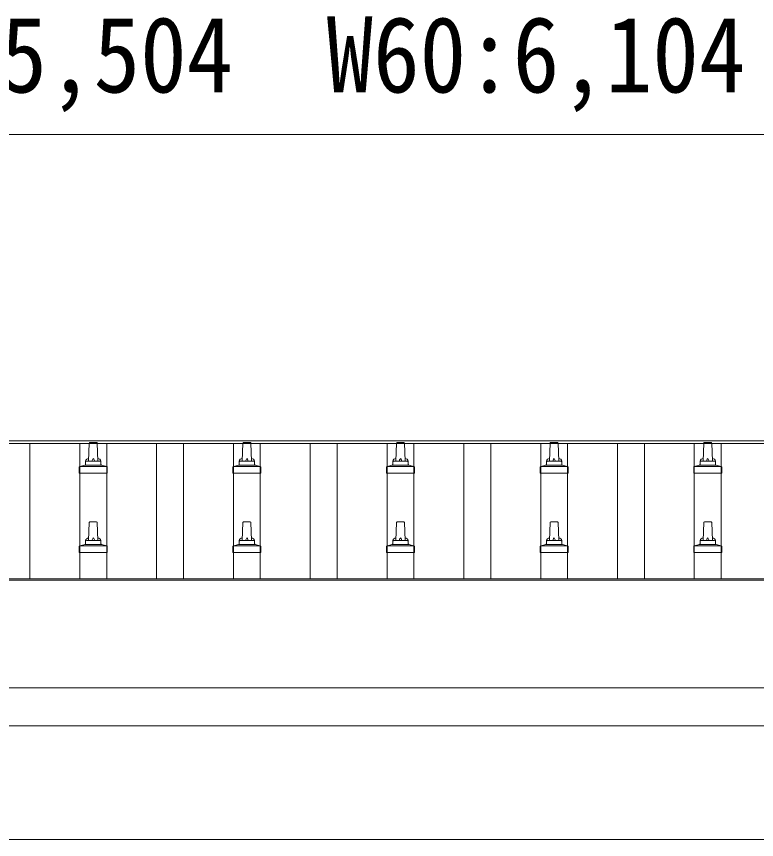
# Model space of a CAD drawing. Units: millimetres, scale not verified. Extents: x -14053 to 14053, y -9700 to 9700.
# Drawn here: x -6168 to -5205, y 3196 to 4268 of the extents above; entities that cross this region are included whole.
import ezdxf
from ezdxf.enums import TextEntityAlignment as Align

# ---------------------------------------------------------------- set-up
doc = ezdxf.new("R2010")
doc.units = ezdxf.units.MM
doc.header["$LTSCALE"] = 50
for name, color, linetype, lineweight in [('0-2_建具', 4, 'Continuous', 9), ('0-6_手摺', 5, 'Continuous', 5), ('0-8_外構', 6, 'Continuous', 9)]:
    doc.layers.add(name, color=color, linetype=linetype, lineweight=lineweight)
doc.styles.add('ＭＳ ゴシック', font='')
doc.styles.get('ＭＳ ゴシック').set_extended_font_data('MS Gothic')

msp = doc.modelspace()

# ---------------------------------------------------------------- linework, layer by layer
at = {"layer": '0-2_建具'}
for p, q in [((-8891.21, 3715.18), (-3445.21, 3715.18)), ((-8891.21, 3711.59), (-3445.21, 3711.59)), ((-6150.71, 3535.57), (-6150.71, 3711.59)), ((-6085.71, 3535.57), (-6085.71, 3711.59)), ((-6050.71, 3535.57), (-6050.71, 3711.59)), ((-5985.71, 3535.57), (-5985.71, 3711.59)), ((-5950.71, 3535.57), (-5950.71, 3711.59)), ((-5885.71, 3535.57), (-5885.71, 3711.59)), ((-5850.71, 3535.57), (-5850.71, 3711.59)), ((-5785.71, 3535.57), (-5785.71, 3711.59)), ((-5750.71, 3535.57), (-5750.71, 3711.59)), ((-5685.71, 3535.57), (-5685.71, 3711.59)), ((-5650.71, 3535.57), (-5650.71, 3711.59)), ((-5585.71, 3535.57), (-5585.71, 3711.59)), ((-5550.71, 3535.57), (-5550.71, 3711.59)), ((-5485.71, 3535.57), (-5485.71, 3711.59)), ((-5450.71, 3535.57), (-5450.71, 3711.59)), ((-5385.71, 3535.57), (-5385.71, 3711.59)), ((-5350.71, 3535.57), (-5350.71, 3711.59)), ((-5285.71, 3535.57), (-5285.71, 3711.59)), ((-5250.71, 3535.57), (-5250.71, 3711.59)), ((-8889.21, 3535.57), (-3447.21, 3535.57)), ((-8889.21, 3533.68), (-3447.21, 3533.68)), ((-3447.21, 3393.79), (-8889.21, 3393.79)), ((-8889.21, 3343.97), (-3447.21, 3343.97)), ((-8868.21, 3196.06), (-3564.97, 3196.06))]:
    msp.add_line(p, q, dxfattribs=at)
at = {"layer": '0-6_手摺'}
for p, q in [((-6074.21, 3688.66), (-6073.48, 3712.18)), ((-6072.48, 3713.16), (-6063.94, 3713.16)), ((-6062.94, 3712.18), (-6062.21, 3688.66)), ((-5874.21, 3688.66), (-5873.48, 3712.18)), ((-5872.48, 3713.16), (-5863.94, 3713.16)), ((-5862.94, 3712.18), (-5862.21, 3688.66)), ((-5674.21, 3688.66), (-5673.48, 3712.18)), ((-5672.48, 3713.16), (-5663.94, 3713.16)), ((-5662.94, 3712.18), (-5662.21, 3688.66)), ((-5474.21, 3688.66), (-5473.48, 3712.18)), ((-5472.48, 3713.16), (-5463.94, 3713.16)), ((-5462.94, 3712.18), (-5462.21, 3688.66)), ((-5274.21, 3688.66), (-5273.48, 3712.18)), ((-5272.48, 3713.16), (-5263.94, 3713.16)), ((-5262.94, 3712.18), (-5262.21, 3688.66)), ((-6078.21, 3684.45), (-6078.21, 3688.66)), ((-6077.21, 3688.66), (-6059.21, 3688.66)), ((-6058.21, 3684.45), (-6058.21, 3688.66)), ((-5878.21, 3684.45), (-5878.21, 3688.66)), ((-5877.21, 3688.66), (-5859.21, 3688.66)), ((-5858.21, 3684.45), (-5858.21, 3688.66)), ((-5678.21, 3684.45), (-5678.21, 3688.66)), ((-5677.21, 3688.66), (-5659.21, 3688.66)), ((-5658.21, 3684.45), (-5658.21, 3688.66)), ((-5478.21, 3684.45), (-5478.21, 3688.66)), ((-5477.21, 3688.66), (-5459.21, 3688.66)), ((-5458.21, 3684.45), (-5458.21, 3688.66)), ((-5278.21, 3684.45), (-5278.21, 3688.66)), ((-5277.21, 3688.66), (-5259.21, 3688.66)), ((-5258.21, 3684.45), (-5258.21, 3688.66)), ((-6086.46, 3673.16), (-6086.46, 3680.87)), ((-6086.08, 3681.66), (-6050.34, 3681.66)), ((-6085.69, 3681.84), (-6078.97, 3683.47)), ((-6078.59, 3683.66), (-6057.83, 3683.66)), ((-6050.72, 3681.84), (-6057.44, 3683.47)), ((-6049.96, 3673.16), (-6049.96, 3680.87)), ((-5886.46, 3673.16), (-5886.46, 3680.87)), ((-5886.08, 3681.66), (-5850.34, 3681.66)), ((-5885.69, 3681.84), (-5878.97, 3683.47)), ((-5878.59, 3683.66), (-5857.83, 3683.66)), ((-5850.72, 3681.84), (-5857.44, 3683.47)), ((-5849.96, 3673.16), (-5849.96, 3680.87)), ((-5686.46, 3673.16), (-5686.46, 3680.87)), ((-5686.08, 3681.66), (-5650.34, 3681.66)), ((-5685.69, 3681.84), (-5678.97, 3683.47)), ((-5678.59, 3683.66), (-5657.83, 3683.66)), ((-5650.72, 3681.84), (-5657.44, 3683.47)), ((-5649.96, 3673.16), (-5649.96, 3680.87)), ((-5486.46, 3673.16), (-5486.46, 3680.87)), ((-5486.08, 3681.66), (-5450.34, 3681.66)), ((-5485.69, 3681.84), (-5478.97, 3683.47)), ((-5478.59, 3683.66), (-5457.83, 3683.66)), ((-5450.72, 3681.84), (-5457.44, 3683.47)), ((-5449.96, 3673.16), (-5449.96, 3680.87)), ((-5286.46, 3673.16), (-5286.46, 3680.87)), ((-5286.08, 3681.66), (-5250.34, 3681.66)), ((-5285.69, 3681.84), (-5278.97, 3683.47)), ((-5278.59, 3683.66), (-5257.83, 3683.66)), ((-5250.72, 3681.84), (-5257.44, 3683.47)), ((-5249.96, 3673.16), (-5249.96, 3680.87)), ((-6049.96, 3673.16), (-6086.46, 3673.16)), ((-5849.96, 3673.16), (-5886.46, 3673.16)), ((-5649.96, 3673.16), (-5686.46, 3673.16)), ((-5449.96, 3673.16), (-5486.46, 3673.16)), ((-5249.96, 3673.16), (-5286.46, 3673.16)), ((-6074.21, 3585.33), (-6073.48, 3608.85)), ((-6072.48, 3609.83), (-6063.94, 3609.83)), ((-6062.94, 3608.85), (-6062.21, 3585.33)), ((-5874.21, 3585.33), (-5873.48, 3608.85)), ((-5872.48, 3609.83), (-5863.94, 3609.83)), ((-5862.94, 3608.85), (-5862.21, 3585.33)), ((-5674.21, 3585.33), (-5673.48, 3608.85)), ((-5672.48, 3609.83), (-5663.94, 3609.83)), ((-5662.94, 3608.85), (-5662.21, 3585.33)), ((-5474.21, 3585.33), (-5473.48, 3608.85)), ((-5472.48, 3609.83), (-5463.94, 3609.83)), ((-5462.94, 3608.85), (-5462.21, 3585.33)), ((-5274.21, 3585.33), (-5273.48, 3608.85)), ((-5272.48, 3609.83), (-5263.94, 3609.83)), ((-5262.94, 3608.85), (-5262.21, 3585.33)), ((-6085.69, 3578.51), (-6078.97, 3580.14)), ((-6078.59, 3580.33), (-6057.83, 3580.33)), ((-6078.21, 3581.11), (-6078.21, 3585.33)), ((-6077.21, 3585.33), (-6059.21, 3585.33)), ((-6058.21, 3581.11), (-6058.21, 3585.33)), ((-6050.72, 3578.51), (-6057.44, 3580.14)), ((-5885.69, 3578.51), (-5878.97, 3580.14)), ((-5878.59, 3580.33), (-5857.83, 3580.33)), ((-5878.21, 3581.11), (-5878.21, 3585.33)), ((-5877.21, 3585.33), (-5859.21, 3585.33)), ((-5858.21, 3581.11), (-5858.21, 3585.33)), ((-5850.72, 3578.51), (-5857.44, 3580.14)), ((-5685.69, 3578.51), (-5678.97, 3580.14)), ((-5678.59, 3580.33), (-5657.83, 3580.33)), ((-5678.21, 3581.11), (-5678.21, 3585.33)), ((-5677.21, 3585.33), (-5659.21, 3585.33)), ((-5658.21, 3581.11), (-5658.21, 3585.33)), ((-5650.72, 3578.51), (-5657.44, 3580.14)), ((-5485.69, 3578.51), (-5478.97, 3580.14)), ((-5478.59, 3580.33), (-5457.83, 3580.33)), ((-5478.21, 3581.11), (-5478.21, 3585.33)), ((-5477.21, 3585.33), (-5459.21, 3585.33)), ((-5458.21, 3581.11), (-5458.21, 3585.33)), ((-5450.72, 3578.51), (-5457.44, 3580.14)), ((-5285.69, 3578.51), (-5278.97, 3580.14)), ((-5278.59, 3580.33), (-5257.83, 3580.33)), ((-5278.21, 3581.11), (-5278.21, 3585.33)), ((-5277.21, 3585.33), (-5259.21, 3585.33)), ((-5258.21, 3581.11), (-5258.21, 3585.33)), ((-5250.72, 3578.51), (-5257.44, 3580.14)), ((-6086.46, 3569.83), (-6086.46, 3577.54)), ((-6049.96, 3569.83), (-6086.46, 3569.83)), ((-6086.08, 3578.33), (-6050.34, 3578.33)), ((-6049.96, 3569.83), (-6049.96, 3577.54)), ((-5886.46, 3569.83), (-5886.46, 3577.54)), ((-5849.96, 3569.83), (-5886.46, 3569.83)), ((-5886.08, 3578.33), (-5850.34, 3578.33)), ((-5849.96, 3569.83), (-5849.96, 3577.54)), ((-5686.46, 3569.83), (-5686.46, 3577.54)), ((-5649.96, 3569.83), (-5686.46, 3569.83)), ((-5686.08, 3578.33), (-5650.34, 3578.33)), ((-5649.96, 3569.83), (-5649.96, 3577.54)), ((-5486.46, 3569.83), (-5486.46, 3577.54)), ((-5449.96, 3569.83), (-5486.46, 3569.83)), ((-5486.08, 3578.33), (-5450.34, 3578.33)), ((-5449.96, 3569.83), (-5449.96, 3577.54)), ((-5286.46, 3569.83), (-5286.46, 3577.54)), ((-5249.96, 3569.83), (-5286.46, 3569.83)), ((-5286.08, 3578.33), (-5250.34, 3578.33)), ((-5249.96, 3569.83), (-5249.96, 3577.54))]:
    msp.add_line(p, q, dxfattribs=at)
for centre, radius, start, end in [((-6072.48, 3712.16), 1, 90, 178.60509), ((-6063.94, 3712.16), 1, 1.39491, 90), ((-5872.48, 3712.16), 1, 90, 178.60509), ((-5863.94, 3712.16), 1, 1.39491, 90), ((-5672.48, 3712.16), 1, 90, 178.60509), ((-5663.94, 3712.16), 1, 1.39491, 90), ((-5472.48, 3712.16), 1, 90, 178.60509), ((-5463.94, 3712.16), 1, 1.39491, 90), ((-5272.48, 3712.16), 1, 90, 178.60509), ((-5263.94, 3712.16), 1, 1.39491, 90), ((-6074.12, 3688.02), 4.13, 90, 171.17633), ((-6077.21, 3687.66), 1, 90, 180), ((-6064.88, 3688.66), 4.83, 133.60282, 180), ((-6071.54, 3688.66), 4.83, 0, 46.39718), ((-6062.29, 3688.02), 4.13, 8.82367, 90), ((-6059.21, 3687.66), 1, 0, 90), ((-5874.12, 3688.02), 4.13, 90, 171.17633), ((-5877.21, 3687.66), 1, 90, 180), ((-5864.88, 3688.66), 4.83, 133.60282, 180), ((-5871.54, 3688.66), 4.83, 0, 46.39718), ((-5862.29, 3688.02), 4.13, 8.82367, 90), ((-5859.21, 3687.66), 1, 0, 90), ((-5674.12, 3688.02), 4.13, 90, 171.17633), ((-5677.21, 3687.66), 1, 90, 180), ((-5664.88, 3688.66), 4.83, 133.60282, 180), ((-5671.54, 3688.66), 4.83, 0, 46.39718), ((-5662.29, 3688.02), 4.13, 8.82367, 90), ((-5659.21, 3687.66), 1, 0, 90), ((-5474.12, 3688.02), 4.13, 90, 171.17633), ((-5477.21, 3687.66), 1, 90, 180), ((-5464.88, 3688.66), 4.83, 133.60282, 180), ((-5471.54, 3688.66), 4.83, 0, 46.39718), ((-5462.29, 3688.02), 4.13, 8.82367, 90), ((-5459.21, 3687.66), 1, 0, 90), ((-5274.12, 3688.02), 4.13, 90, 171.17633), ((-5277.21, 3687.66), 1, 90, 180), ((-5264.88, 3688.66), 4.83, 133.60282, 180), ((-5271.54, 3688.66), 4.83, 0, 46.39718), ((-5262.29, 3688.02), 4.13, 8.82367, 90), ((-5259.21, 3687.66), 1, 0, 90), ((-6085.46, 3680.87), 1, 103.62699, 180), ((-6079.21, 3684.45), 1, 283.62699, 0), ((-6057.21, 3684.45), 1, 180, 256.37301), ((-6050.96, 3680.87), 1, 0, 76.37301), ((-5885.46, 3680.87), 1, 103.62699, 180), ((-5879.21, 3684.45), 1, 283.62699, 0), ((-5857.21, 3684.45), 1, 180, 256.37301), ((-5850.96, 3680.87), 1, 0, 76.37301), ((-5685.46, 3680.87), 1, 103.62699, 180), ((-5679.21, 3684.45), 1, 283.62699, 0), ((-5657.21, 3684.45), 1, 180, 256.37301), ((-5650.96, 3680.87), 1, 0, 76.37301), ((-5485.46, 3680.87), 1, 103.62699, 180), ((-5479.21, 3684.45), 1, 283.62699, 0), ((-5457.21, 3684.45), 1, 180, 256.37301), ((-5450.96, 3680.87), 1, 0, 76.37301), ((-5285.46, 3680.87), 1, 103.62699, 180), ((-5279.21, 3684.45), 1, 283.62699, 0), ((-5257.21, 3684.45), 1, 180, 256.37301), ((-5250.96, 3680.87), 1, 0, 76.37301), ((-6072.48, 3608.83), 1, 90, 178.60509), ((-6063.94, 3608.83), 1, 1.39491, 90), ((-5872.48, 3608.83), 1, 90, 178.60509), ((-5863.94, 3608.83), 1, 1.39491, 90), ((-5672.48, 3608.83), 1, 90, 178.60509), ((-5663.94, 3608.83), 1, 1.39491, 90), ((-5472.48, 3608.83), 1, 90, 178.60509), ((-5463.94, 3608.83), 1, 1.39491, 90), ((-5272.48, 3608.83), 1, 90, 178.60509), ((-5263.94, 3608.83), 1, 1.39491, 90), ((-6079.21, 3581.11), 1, 283.62699, 0), ((-6074.12, 3584.69), 4.13, 90, 171.17633), ((-6077.21, 3584.33), 1, 90, 180), ((-6064.88, 3585.33), 4.83, 133.60282, 180), ((-6071.54, 3585.33), 4.83, 0, 46.39718), ((-6062.29, 3584.69), 4.13, 8.82367, 90), ((-6059.21, 3584.33), 1, 0, 90), ((-6057.21, 3581.11), 1, 180, 256.37301), ((-5879.21, 3581.11), 1, 283.62699, 0), ((-5874.12, 3584.69), 4.13, 90, 171.17633), ((-5877.21, 3584.33), 1, 90, 180), ((-5864.88, 3585.33), 4.83, 133.60282, 180), ((-5871.54, 3585.33), 4.83, 0, 46.39718), ((-5862.29, 3584.69), 4.13, 8.82367, 90), ((-5859.21, 3584.33), 1, 0, 90), ((-5857.21, 3581.11), 1, 180, 256.37301), ((-5679.21, 3581.11), 1, 283.62699, 0), ((-5674.12, 3584.69), 4.13, 90, 171.17633), ((-5677.21, 3584.33), 1, 90, 180), ((-5664.88, 3585.33), 4.83, 133.60282, 180), ((-5671.54, 3585.33), 4.83, 0, 46.39718), ((-5662.29, 3584.69), 4.13, 8.82367, 90), ((-5659.21, 3584.33), 1, 0, 90), ((-5657.21, 3581.11), 1, 180, 256.37301), ((-5479.21, 3581.11), 1, 283.62699, 0), ((-5474.12, 3584.69), 4.13, 90, 171.17633), ((-5477.21, 3584.33), 1, 90, 180), ((-5464.88, 3585.33), 4.83, 133.60282, 180), ((-5471.54, 3585.33), 4.83, 0, 46.39718), ((-5462.29, 3584.69), 4.13, 8.82367, 90), ((-5459.21, 3584.33), 1, 0, 90), ((-5457.21, 3581.11), 1, 180, 256.37301), ((-5279.21, 3581.11), 1, 283.62699, 0), ((-5274.12, 3584.69), 4.13, 90, 171.17633), ((-5277.21, 3584.33), 1, 90, 180), ((-5264.88, 3585.33), 4.83, 133.60282, 180), ((-5271.54, 3585.33), 4.83, 0, 46.39718), ((-5262.29, 3584.69), 4.13, 8.82367, 90), ((-5259.21, 3584.33), 1, 0, 90), ((-5257.21, 3581.11), 1, 180, 256.37301), ((-6085.46, 3577.54), 1, 103.62699, 180), ((-6050.96, 3577.54), 1, 0, 76.37301), ((-5885.46, 3577.54), 1, 103.62699, 180), ((-5850.96, 3577.54), 1, 0, 76.37301), ((-5685.46, 3577.54), 1, 103.62699, 180), ((-5650.96, 3577.54), 1, 0, 76.37301), ((-5485.46, 3577.54), 1, 103.62699, 180), ((-5450.96, 3577.54), 1, 0, 76.37301), ((-5285.46, 3577.54), 1, 103.62699, 180), ((-5250.96, 3577.54), 1, 0, 76.37301)]:
    msp.add_arc(centre, radius, start, end, dxfattribs=at)
at = {"layer": '0-8_外構'}
msp.add_line((-8920.21, 4114.18), (-3416.21, 4114.18), dxfattribs=at)

# ---------------------------------------------------------------- texts
at = {"layer": '0-8_外構', "color": 7, "style": 'ＭＳ ゴシック', "width": 0.9}
msp.add_text('W48:4,904\u3000W55:5,504\u3000W60:6,104', height=98.97, dxfattribs=at).set_placement((-7098.21, 4139.18), align=Align.BOTTOM_LEFT)

doc.saveas('drawing.dxf')
